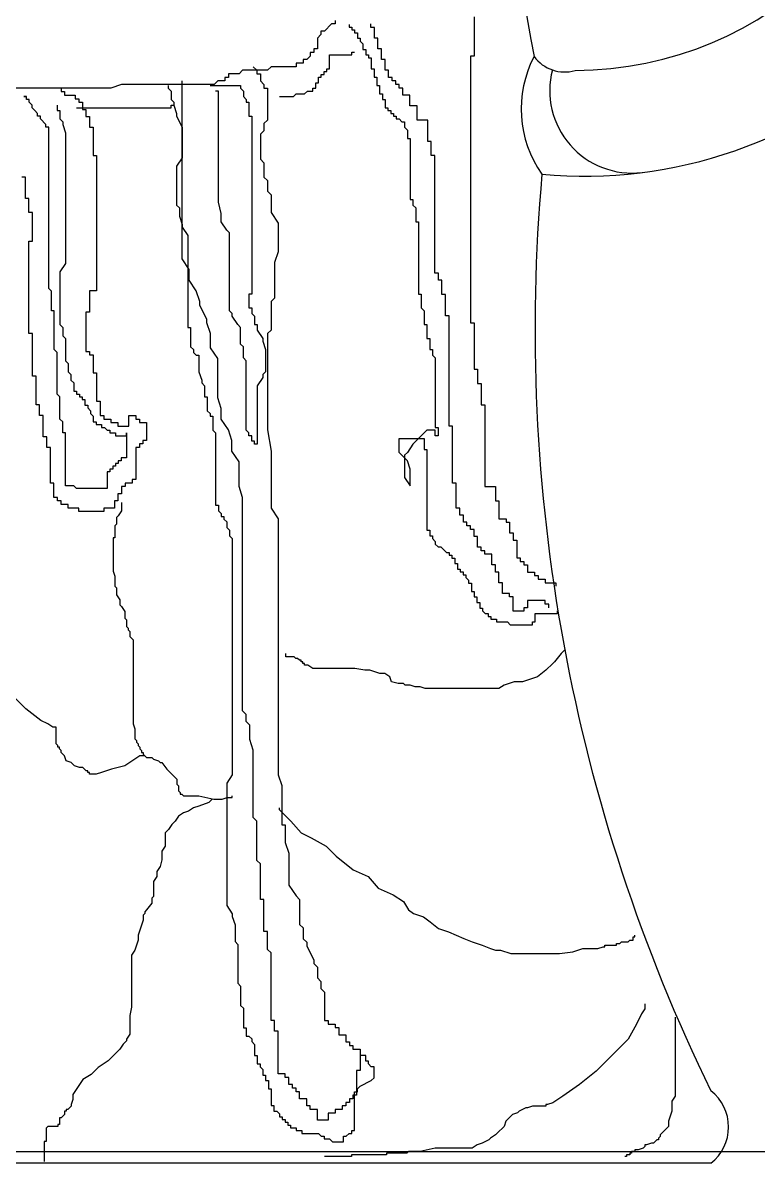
# Model space of a CAD drawing. Header units: millimetres. Extents: x 204800 to 233555, y -2285 to 8522.
# Drawn here: x 223089.6 to 223150.1, y 5792.9 to 5886.6 of the extents above; entities that cross this region are included whole.
import ezdxf

# ---------------------------------------------------------------- set-up
doc = ezdxf.new("R2010")
doc.units = ezdxf.units.MM
for name, color, linetype in [('DIM【标注】', 66, 'Continuous'), ('中线', 90, 'Continuous'), ('家具内线', 8, 'Continuous')]:
    doc.layers.add(name, color=color, linetype=linetype)

# ---------------------------------------------------------------- blocks, each defined once
blk = doc.blocks.new('MK-ZS-0228')
at = {"layer": '中线', "color": 251}
blk.add_line((77905.744, 5291.839), (77815.487, 5291.839), dxfattribs=at)
for centre, radius, start, end in [((77998.225, 5404.264), 109.146, 167.46415, 191.34336), ((77899.432, 5378.487), 9.282, 152.33787, 215.32027), ((77895.327, 5410.755), 37.793, 264.73467, 313.5148), ((78033.881, 5360.352), 142.595, 174.86245, 206.02489), ((77903.437, 5294.813), 3.764, 307.81353, 52.18647)]:
    blk.add_arc(centre, radius, start, end, dxfattribs=at)
at = {"layer": '家具内线', "color": 251}
for p, q in [((77874.859, 5385.761), (77874.859, 5385.469)), ((77886.274, 5386.054), (77886.274, 5382.836)), ((77873.688, 5384.591), (77873.396, 5384.298)), ((77873.688, 5384.884), (77873.688, 5384.591)), ((77873.981, 5384.884), (77873.688, 5384.884)), ((77874.566, 5385.469), (77873.981, 5384.884)), ((77874.859, 5385.469), (77874.566, 5385.469)), ((77875.999, 5385.434), (77875.999, 5385.205)), ((77875.999, 5385.205), (77876.228, 5385.205)), ((77876.228, 5385.205), (77876.228, 5384.977)), ((77876.228, 5384.977), (77876.457, 5384.977)), ((77876.457, 5384.977), (77876.457, 5384.749)), ((77876.457, 5384.749), (77876.685, 5384.749)), ((77876.685, 5384.749), (77876.685, 5384.292)), ((77877.786, 5385.176), (77877.786, 5385.469)), ((77878.079, 5385.176), (77877.786, 5385.176)), ((77878.079, 5384.298), (77878.079, 5385.176)), ((77873.396, 5384.298), (77873.396, 5383.421)), ((77876.685, 5384.292), (77876.914, 5384.292)), ((77876.914, 5384.292), (77876.914, 5384.063)), ((77876.914, 5384.063), (77877.142, 5383.835)), ((77877.142, 5383.835), (77877.142, 5383.378)), ((77878.371, 5384.298), (77878.079, 5384.298)), ((77878.371, 5383.421), (77878.371, 5384.298)), ((77872.81, 5382.836), (77872.517, 5382.543)), ((77872.81, 5383.128), (77872.81, 5382.836)), ((77873.103, 5383.128), (77872.81, 5383.128)), ((77873.103, 5383.421), (77873.103, 5383.128)), ((77873.396, 5383.421), (77873.103, 5383.421)), ((77874.399, 5382.921), (77876.228, 5382.921)), ((77874.399, 5381.779), (77874.399, 5382.921)), ((77876.228, 5383.15), (77876.457, 5383.15)), ((77876.228, 5382.921), (77876.228, 5383.15)), ((77877.142, 5383.378), (77877.371, 5383.378)), ((77877.371, 5383.378), (77877.371, 5382.921)), ((77877.371, 5382.921), (77877.599, 5382.921)), ((77877.599, 5382.921), (77877.599, 5382.693)), ((77877.599, 5382.693), (77877.828, 5382.693)), ((77877.828, 5382.693), (77877.828, 5381.779)), ((77878.664, 5383.421), (77878.371, 5383.421)), ((77878.664, 5382.543), (77878.664, 5383.421)), ((77886.274, 5382.836), (77885.981, 5382.836)), ((77885.981, 5382.836), (77885.981, 5360.897)), ((77868.127, 5381.958), (77868.42, 5381.666)), ((77869.59, 5381.958), (77869.298, 5381.666)), ((77871.639, 5381.958), (77869.59, 5381.958)), ((77871.639, 5382.251), (77871.639, 5381.958)), ((77872.225, 5382.251), (77871.639, 5382.251)), ((77872.225, 5382.543), (77872.225, 5382.251)), ((77872.517, 5382.543), (77872.225, 5382.543)), ((77874.171, 5381.779), (77874.399, 5381.779)), ((77874.171, 5381.551), (77874.171, 5381.779)), ((77877.828, 5381.779), (77878.057, 5381.779)), ((77878.057, 5381.779), (77878.057, 5381.094)), ((77878.957, 5382.543), (77878.664, 5382.543)), ((77878.957, 5381.666), (77878.957, 5382.543)), ((77865.785, 5381.081), (77865.785, 5380.788)), ((77866.078, 5381.081), (77865.785, 5381.081)), ((77866.078, 5381.373), (77866.078, 5381.081)), ((77866.956, 5381.373), (77866.078, 5381.373)), ((77867.249, 5381.666), (77866.956, 5381.373)), ((77869.298, 5381.666), (77867.249, 5381.666)), ((77868.42, 5381.666), (77868.42, 5381.373)), ((77868.42, 5381.373), (77868.712, 5381.373)), ((77868.712, 5381.373), (77868.712, 5380.788)), ((77873.485, 5381.094), (77873.714, 5381.094)), ((77873.485, 5380.637), (77873.485, 5381.094)), ((77873.714, 5381.322), (77873.942, 5381.322)), ((77873.714, 5381.094), (77873.714, 5381.322)), ((77873.942, 5381.551), (77874.171, 5381.551)), ((77873.942, 5381.322), (77873.942, 5381.551)), ((77878.057, 5381.094), (77878.285, 5381.094)), ((77878.285, 5381.094), (77878.285, 5380.408)), ((77879.249, 5381.666), (77878.957, 5381.666)), ((77879.249, 5381.081), (77879.249, 5381.666)), ((77879.542, 5381.081), (77879.249, 5381.081)), ((77879.542, 5380.788), (77879.542, 5381.081)), ((77856.419, 5380.203), (77844.712, 5380.203)), ((77852.322, 5380.203), (77852.322, 5379.911)), ((77852.322, 5379.911), (77852.614, 5379.911)), ((77852.614, 5379.911), (77852.614, 5379.618)), ((77857.297, 5380.496), (77856.419, 5380.203)), ((77864.907, 5380.496), (77857.297, 5380.496)), ((77861.142, 5380.408), (77861.142, 5380.18)), ((77861.142, 5380.18), (77861.371, 5379.952)), ((77861.371, 5379.952), (77861.371, 5379.266)), ((77862.273, 5366.163), (77862.273, 5380.788)), ((77864.571, 5380.408), (77867.085, 5380.408)), ((77865.2, 5380.788), (77864.907, 5380.496)), ((77865.257, 5379.952), (77865.028, 5379.952)), ((77865.785, 5380.788), (77865.2, 5380.788)), ((77865.257, 5370.814), (77865.257, 5379.952)), ((77867.085, 5380.408), (77867.085, 5380.18)), ((77867.085, 5380.18), (77867.314, 5379.952)), ((77867.314, 5379.952), (77867.314, 5379.495)), ((77868.712, 5380.788), (77869.005, 5380.496)), ((77869.005, 5380.496), (77869.005, 5380.203)), ((77869.005, 5380.203), (77869.298, 5380.203)), ((77869.298, 5380.203), (77869.298, 5377.571)), ((77872.342, 5379.723), (77872.571, 5379.952)), ((77872.571, 5379.952), (77873.028, 5379.952)), ((77873.028, 5380.18), (77873.257, 5380.18)), ((77873.028, 5379.952), (77873.028, 5380.18)), ((77873.257, 5380.637), (77873.485, 5380.637)), ((77873.257, 5380.18), (77873.257, 5380.637)), ((77878.285, 5380.408), (77878.514, 5380.408)), ((77878.514, 5380.408), (77878.514, 5379.723)), ((77879.835, 5380.788), (77879.542, 5380.788)), ((77879.835, 5380.496), (77879.835, 5380.788)), ((77880.127, 5380.496), (77879.835, 5380.496)), ((77880.127, 5380.203), (77880.127, 5380.496)), ((77880.42, 5380.203), (77880.127, 5380.203)), ((77880.42, 5379.618), (77880.42, 5380.203)), ((77849.257, 5379.495), (77849.485, 5379.495)), ((77849.485, 5379.495), (77849.257, 5379.495)), ((77849.485, 5379.266), (77849.485, 5379.495)), ((77849.714, 5379.266), (77849.485, 5379.266)), ((77849.714, 5379.038), (77849.714, 5379.266)), ((77849.942, 5378.809), (77849.714, 5379.038)), ((77852.614, 5379.618), (77853.492, 5379.618)), ((77853.492, 5379.618), (77853.492, 5379.326)), ((77853.492, 5379.326), (77853.785, 5379.326)), ((77853.785, 5379.326), (77853.785, 5379.033)), ((77853.785, 5379.033), (77854.078, 5379.033)), ((77854.078, 5379.033), (77854.078, 5378.448)), ((77861.371, 5379.266), (77861.599, 5379.038)), ((77861.599, 5379.038), (77861.599, 5378.809)), ((77867.314, 5379.495), (77867.542, 5379.266)), ((77867.542, 5379.266), (77867.542, 5379.038)), ((77867.542, 5379.038), (77867.771, 5379.038)), ((77867.771, 5379.038), (77867.771, 5377.896)), ((77870.285, 5379.495), (77871.428, 5379.495)), ((77871.428, 5379.495), (77871.657, 5379.723)), ((77871.657, 5379.723), (77872.342, 5379.723)), ((77878.514, 5379.723), (77878.742, 5379.723)), ((77878.742, 5379.723), (77878.742, 5379.266)), ((77878.742, 5379.266), (77878.971, 5379.266)), ((77878.971, 5379.266), (77878.971, 5378.581)), ((77881.006, 5379.618), (77880.42, 5379.618)), ((77881.006, 5378.741), (77881.006, 5379.618)), ((77849.942, 5378.581), (77849.942, 5378.809)), ((77850.171, 5378.353), (77849.942, 5378.581)), ((77850.399, 5378.124), (77850.171, 5378.353)), ((77850.399, 5377.896), (77850.399, 5378.124)), ((77851.999, 5378.809), (77851.999, 5378.353)), ((77851.999, 5378.353), (77852.228, 5378.353)), ((77852.228, 5378.353), (77852.228, 5377.667)), ((77853.599, 5378.581), (77861.371, 5378.581)), ((77854.078, 5378.448), (77854.37, 5378.448)), ((77854.37, 5378.448), (77854.37, 5377.863)), ((77861.371, 5378.809), (77861.599, 5378.809)), ((77861.371, 5378.581), (77861.371, 5378.809)), ((77861.599, 5378.809), (77861.828, 5378.124)), ((77861.828, 5378.124), (77861.828, 5377.896)), ((77878.971, 5378.581), (77879.199, 5378.581)), ((77879.199, 5378.581), (77879.199, 5378.353)), ((77879.199, 5378.353), (77879.428, 5378.353)), ((77879.428, 5378.353), (77879.428, 5378.124)), ((77879.428, 5378.124), (77879.657, 5378.124)), ((77879.657, 5378.124), (77879.657, 5377.896)), ((77881.591, 5378.741), (77881.006, 5378.741)), ((77881.591, 5377.571), (77881.591, 5378.741)), ((77850.628, 5377.896), (77850.399, 5377.896)), ((77850.628, 5377.667), (77850.628, 5377.896)), ((77851.085, 5377.21), (77850.628, 5377.667)), ((77851.085, 5376.982), (77851.085, 5377.21)), ((77852.228, 5377.667), (77852.457, 5377.439)), ((77852.457, 5377.439), (77852.457, 5377.21)), ((77852.457, 5377.21), (77852.685, 5376.525)), ((77854.37, 5377.863), (77854.663, 5377.863)), ((77854.663, 5377.863), (77854.663, 5376.986)), ((77861.828, 5377.896), (77862.285, 5376.982)), ((77867.771, 5377.896), (77867.999, 5377.896)), ((77867.999, 5377.896), (77867.999, 5363.276)), ((77869.298, 5377.571), (77869.005, 5377.278)), ((77869.005, 5377.278), (77869.005, 5376.693)), ((77879.657, 5377.896), (77879.885, 5377.896)), ((77879.885, 5377.896), (77879.885, 5377.667)), ((77879.885, 5377.667), (77880.114, 5377.667)), ((77880.114, 5377.667), (77880.342, 5377.439)), ((77880.342, 5377.439), (77880.571, 5377.439)), ((77880.571, 5377.439), (77880.571, 5376.982)), ((77882.469, 5377.571), (77881.591, 5377.571)), ((77882.469, 5375.816), (77882.469, 5377.571)), ((77851.314, 5376.982), (77851.085, 5376.982)), ((77851.314, 5363.733), (77851.314, 5376.982)), ((77852.685, 5376.525), (77852.685, 5365.789)), ((77854.663, 5376.986), (77854.956, 5376.986)), ((77854.956, 5376.986), (77854.956, 5374.646)), ((77862.285, 5376.982), (77862.285, 5374.469)), ((77869.005, 5376.693), (77868.712, 5376.401)), ((77868.712, 5376.401), (77868.712, 5374.353)), ((77880.571, 5376.982), (77880.799, 5376.754)), ((77880.799, 5376.754), (77880.799, 5376.068)), ((77880.799, 5376.068), (77881.028, 5376.068)), ((77881.028, 5376.068), (77881.028, 5371.043)), ((77882.762, 5375.816), (77882.469, 5375.816)), ((77882.762, 5374.646), (77882.762, 5375.816)), ((77854.956, 5374.646), (77855.249, 5374.646)), ((77855.249, 5374.646), (77855.249, 5363.53)), ((77862.285, 5374.469), (77861.828, 5373.784)), ((77868.712, 5374.353), (77869.005, 5374.06)), ((77883.054, 5374.646), (77882.762, 5374.646)), ((77883.054, 5364.993), (77883.054, 5374.646)), ((77861.828, 5373.784), (77861.828, 5370.586)), ((77869.005, 5374.06), (77869.005, 5372.89)), ((77849.395, 5372.89), (77849.102, 5372.89)), ((77849.395, 5371.135), (77849.395, 5372.89)), ((77869.005, 5372.89), (77869.298, 5372.598)), ((77869.298, 5372.598), (77869.298, 5371.72)), ((77869.298, 5371.72), (77869.59, 5371.428)), ((77849.687, 5371.135), (77849.395, 5371.135)), ((77849.687, 5369.965), (77849.687, 5371.135)), ((77861.828, 5370.586), (77862.057, 5370.357)), ((77865.485, 5369.901), (77865.257, 5370.814)), ((77869.59, 5371.428), (77869.59, 5369.965)), ((77881.028, 5371.043), (77881.256, 5371.043)), ((77881.256, 5371.043), (77881.256, 5370.586)), ((77881.256, 5370.586), (77881.485, 5370.357)), ((77849.98, 5369.965), (77849.687, 5369.965)), ((77849.98, 5367.625), (77849.98, 5369.965)), ((77862.057, 5370.357), (77862.057, 5369.672)), ((77862.057, 5369.672), (77862.285, 5368.987)), ((77865.485, 5369.215), (77865.485, 5369.901)), ((77869.59, 5369.965), (77870.176, 5369.088)), ((77881.485, 5370.357), (77881.485, 5369.215)), ((77862.285, 5368.987), (77862.285, 5368.758)), ((77862.285, 5368.758), (77862.742, 5368.073)), ((77865.942, 5368.53), (77865.485, 5369.215)), ((77870.176, 5369.088), (77870.176, 5366.748)), ((77881.485, 5369.215), (77881.714, 5369.215)), ((77881.714, 5369.215), (77881.714, 5363.276)), ((77862.742, 5368.073), (77862.742, 5360.535)), ((77866.171, 5368.302), (77865.942, 5368.53)), ((77866.171, 5361.906), (77866.171, 5368.302)), ((77849.687, 5367.625), (77849.98, 5367.625)), ((77849.687, 5360.02), (77849.687, 5367.625)), ((77862.859, 5365.285), (77862.273, 5366.163)), ((77870.176, 5366.748), (77869.883, 5365.87)), ((77869.883, 5365.87), (77869.883, 5362.945)), ((77852.685, 5365.789), (77852.228, 5365.104)), ((77852.228, 5365.104), (77852.228, 5360.763)), ((77862.859, 5364.407), (77862.859, 5365.285)), ((77883.347, 5364.993), (77883.054, 5364.993)), ((77883.347, 5364.407), (77883.347, 5364.993)), ((77863.444, 5363.53), (77862.859, 5364.407)), ((77883.64, 5364.407), (77883.347, 5364.407)), ((77883.64, 5363.237), (77883.64, 5364.407)), ((77851.542, 5363.505), (77851.314, 5363.733)), ((77851.542, 5361.906), (77851.542, 5363.505)), ((77854.663, 5363.53), (77854.663, 5361.775)), ((77855.249, 5363.53), (77854.663, 5363.53)), ((77863.737, 5362.652), (77863.444, 5363.53)), ((77867.771, 5363.276), (77867.771, 5362.134)), ((77867.999, 5363.276), (77867.771, 5363.276)), ((77881.714, 5363.276), (77881.942, 5363.276)), ((77881.942, 5363.276), (77881.942, 5362.134)), ((77883.932, 5363.237), (77883.64, 5363.237)), ((77883.932, 5361.482), (77883.932, 5363.237)), ((77863.737, 5362.36), (77863.737, 5362.652)), ((77864.322, 5361.19), (77863.737, 5362.36)), ((77867.771, 5362.134), (77867.999, 5362.134)), ((77867.999, 5362.134), (77867.999, 5361.677)), ((77869.883, 5362.945), (77869.59, 5362.652)), ((77869.59, 5362.652), (77869.59, 5360.312)), ((77881.942, 5362.134), (77882.171, 5361.906)), ((77851.771, 5361.906), (77851.542, 5361.906)), ((77851.771, 5358.707), (77851.771, 5361.906)), ((77854.37, 5361.775), (77854.37, 5358.557)), ((77854.663, 5361.775), (77854.37, 5361.775)), ((77864.322, 5360.897), (77864.322, 5361.19)), ((77866.399, 5361.677), (77866.171, 5361.906)), ((77866.399, 5361.449), (77866.399, 5361.677)), ((77866.857, 5360.763), (77866.399, 5361.449)), ((77867.999, 5361.677), (77868.228, 5361.449)), ((77868.228, 5361.449), (77868.228, 5360.763)), ((77882.171, 5361.906), (77882.171, 5360.763)), ((77884.225, 5361.482), (77883.932, 5361.482)), ((77884.225, 5352.414), (77884.225, 5361.482)), ((77852.228, 5360.763), (77852.457, 5360.535)), ((77852.457, 5360.535), (77852.457, 5359.85)), ((77862.742, 5360.535), (77862.971, 5360.535)), ((77862.971, 5360.535), (77862.971, 5358.936)), ((77864.615, 5360.02), (77864.322, 5360.897)), ((77867.085, 5360.535), (77866.857, 5360.763)), ((77867.085, 5359.164), (77867.085, 5360.535)), ((77868.228, 5360.763), (77868.457, 5360.763)), ((77868.457, 5360.763), (77868.457, 5360.307)), ((77868.457, 5360.307), (77868.914, 5359.621)), ((77869.59, 5360.312), (77869.298, 5360.02)), ((77882.171, 5360.763), (77882.399, 5360.763)), ((77882.399, 5360.763), (77882.399, 5359.621)), ((77885.981, 5360.897), (77886.274, 5360.897)), ((77886.274, 5360.897), (77886.274, 5357.095)), ((77849.98, 5360.02), (77849.687, 5360.02)), ((77849.98, 5356.51), (77849.98, 5360.02)), ((77852.457, 5359.85), (77852.685, 5359.621)), ((77852.685, 5359.621), (77852.685, 5357.794)), ((77864.615, 5358.85), (77864.615, 5360.02)), ((77868.914, 5359.621), (77868.914, 5359.393)), ((77868.914, 5359.393), (77869.142, 5358.707)), ((77869.298, 5360.02), (77869.298, 5352.122)), ((77882.399, 5359.621), (77882.628, 5359.621)), ((77882.628, 5359.621), (77882.628, 5358.707)), ((77851.999, 5358.479), (77851.771, 5358.707)), ((77851.999, 5355.053), (77851.999, 5358.479)), ((77854.37, 5358.557), (77854.663, 5358.557)), ((77854.663, 5358.557), (77854.663, 5358.265)), ((77862.971, 5358.936), (77863.199, 5358.707)), ((77863.199, 5358.707), (77863.199, 5358.479)), ((77863.199, 5358.479), (77863.428, 5358.251)), ((77865.2, 5357.972), (77864.615, 5358.85)), ((77867.314, 5358.936), (77867.085, 5359.164)), ((77867.314, 5358.022), (77867.314, 5358.936)), ((77869.142, 5358.707), (77869.142, 5356.88)), ((77882.628, 5358.707), (77882.856, 5358.707)), ((77882.856, 5358.707), (77882.856, 5358.251)), ((77852.685, 5357.794), (77852.914, 5357.565)), ((77852.914, 5357.565), (77852.914, 5356.88)), ((77854.663, 5358.265), (77854.956, 5358.265)), ((77854.956, 5358.265), (77854.956, 5356.802)), ((77863.428, 5358.251), (77863.657, 5358.251)), ((77863.657, 5358.251), (77863.657, 5356.88)), ((77865.2, 5354.755), (77865.2, 5357.972)), ((77867.542, 5357.794), (77867.314, 5358.022)), ((77867.542, 5352.083), (77867.542, 5357.794)), ((77882.856, 5358.251), (77883.085, 5358.022)), ((77883.085, 5358.022), (77883.085, 5352.311)), ((77850.273, 5356.51), (77849.98, 5356.51)), ((77850.273, 5354.169), (77850.273, 5356.51)), ((77852.914, 5356.88), (77853.142, 5356.652)), ((77853.142, 5356.652), (77853.142, 5356.195)), ((77854.956, 5356.802), (77855.249, 5356.802)), ((77855.249, 5356.802), (77855.249, 5354.462)), ((77863.657, 5356.88), (77863.885, 5356.195)), ((77869.142, 5356.88), (77868.914, 5356.652)), ((77868.914, 5356.652), (77868.914, 5356.423)), ((77886.274, 5357.095), (77886.567, 5357.095)), ((77886.567, 5357.095), (77886.567, 5355.925)), ((77853.142, 5356.195), (77853.371, 5355.966)), ((77853.371, 5355.966), (77853.371, 5355.281)), ((77863.885, 5356.195), (77863.885, 5355.966)), ((77863.885, 5355.966), (77864.114, 5355.738)), ((77864.114, 5355.738), (77864.114, 5354.824)), ((77868.914, 5356.423), (77868.457, 5355.738)), ((77868.457, 5355.738), (77868.457, 5350.941)), ((77886.567, 5355.925), (77886.859, 5355.925)), ((77886.859, 5355.925), (77886.859, 5354.169)), ((77852.228, 5354.824), (77851.999, 5355.053)), ((77852.228, 5352.997), (77852.228, 5354.824)), ((77853.371, 5355.281), (77853.599, 5355.281)), ((77853.599, 5355.281), (77853.599, 5355.053)), ((77853.599, 5355.053), (77853.828, 5355.053)), ((77853.828, 5355.053), (77853.828, 5354.824)), ((77853.828, 5354.824), (77854.057, 5354.824)), ((77854.057, 5354.824), (77854.057, 5354.596)), ((77854.057, 5354.596), (77854.285, 5354.596)), ((77854.285, 5354.596), (77854.285, 5354.139)), ((77864.114, 5354.824), (77864.342, 5354.824)), ((77864.342, 5354.824), (77864.342, 5353.682)), ((77865.493, 5353.877), (77865.2, 5354.755)), ((77850.565, 5354.169), (77850.273, 5354.169)), ((77850.565, 5353.292), (77850.565, 5354.169)), ((77854.285, 5354.139), (77854.514, 5354.139)), ((77854.514, 5354.139), (77854.514, 5353.91)), ((77854.514, 5353.91), (77854.742, 5353.682)), ((77854.742, 5353.682), (77854.742, 5353.454)), ((77855.249, 5354.462), (77855.541, 5354.462)), ((77855.541, 5354.462), (77855.541, 5353.292)), ((77864.342, 5353.682), (77864.571, 5353.454)), ((77865.493, 5352.999), (77865.493, 5353.877)), ((77886.859, 5354.169), (77887.152, 5354.169)), ((77887.152, 5354.169), (77887.152, 5347.442)), ((77850.858, 5353.292), (77850.565, 5353.292)), ((77850.858, 5351.537), (77850.858, 5353.292)), ((77852.457, 5352.768), (77852.228, 5352.997)), ((77852.457, 5351.855), (77852.457, 5352.768)), ((77854.742, 5353.454), (77854.971, 5353.225)), ((77854.971, 5353.225), (77854.971, 5352.768)), ((77854.971, 5352.768), (77855.199, 5352.768)), ((77855.199, 5352.768), (77855.199, 5352.54)), ((77855.541, 5353.292), (77855.834, 5353.292)), ((77855.834, 5353.292), (77855.834, 5352.999)), ((77855.834, 5352.999), (77856.419, 5352.999)), ((77856.419, 5352.999), (77856.419, 5352.707)), ((77856.419, 5352.707), (77857.005, 5352.707)), ((77857.005, 5352.707), (77857.005, 5352.414)), ((77857.883, 5353.292), (77858.468, 5353.292)), ((77857.883, 5352.414), (77857.883, 5353.292)), ((77858.468, 5353.292), (77858.468, 5352.999)), ((77858.468, 5352.999), (77858.761, 5352.999)), ((77858.761, 5352.999), (77858.761, 5352.707)), ((77858.761, 5352.707), (77859.346, 5352.707)), ((77859.346, 5352.707), (77859.346, 5351.244)), ((77864.571, 5353.454), (77864.571, 5353.225)), ((77864.571, 5353.225), (77864.799, 5353.225)), ((77864.799, 5353.225), (77864.799, 5352.083)), ((77866.078, 5352.122), (77865.493, 5352.999)), ((77852.685, 5351.855), (77852.457, 5351.855)), ((77852.685, 5347.514), (77852.685, 5351.855)), ((77855.199, 5352.54), (77855.657, 5352.54)), ((77855.657, 5352.54), (77855.657, 5352.311)), ((77855.657, 5352.311), (77855.885, 5352.311)), ((77855.885, 5352.311), (77856.114, 5352.083)), ((77856.114, 5352.083), (77856.342, 5352.083)), ((77856.342, 5352.083), (77856.342, 5351.855)), ((77856.342, 5351.855), (77856.799, 5351.855)), ((77856.799, 5351.855), (77856.799, 5351.626)), ((77857.005, 5352.414), (77857.883, 5352.414)), ((77857.714, 5351.855), (77857.714, 5349.799)), ((77857.714, 5351.626), (77857.714, 5351.855)), ((77864.799, 5352.083), (77865.028, 5351.855)), ((77865.028, 5351.855), (77865.028, 5345.915)), ((77866.371, 5351.244), (77866.078, 5352.122)), ((77867.771, 5351.855), (77867.542, 5352.083)), ((77867.771, 5351.626), (77867.771, 5351.855)), ((77869.298, 5352.122), (77869.59, 5350.367)), ((77882.399, 5352.083), (77881.485, 5351.169)), ((77883.085, 5352.083), (77882.399, 5352.083)), ((77883.085, 5352.311), (77883.314, 5352.311)), ((77883.085, 5351.626), (77883.085, 5352.083)), ((77883.314, 5352.311), (77883.314, 5351.626)), ((77884.518, 5352.414), (77884.225, 5352.414)), ((77884.518, 5347.734), (77884.518, 5352.414)), ((77851.151, 5351.537), (77850.858, 5351.537)), ((77851.151, 5350.659), (77851.151, 5351.537)), ((77856.799, 5351.626), (77857.714, 5351.626)), ((77858.761, 5350.952), (77858.761, 5350.659)), ((77859.054, 5350.952), (77858.761, 5350.952)), ((77859.054, 5351.244), (77859.054, 5350.952)), ((77859.346, 5351.244), (77859.054, 5351.244)), ((77866.371, 5350.367), (77866.371, 5351.244)), ((77867.999, 5351.626), (77867.771, 5351.626)), ((77867.999, 5351.169), (77867.999, 5351.626)), ((77868.228, 5351.169), (77867.999, 5351.169)), ((77868.228, 5350.941), (77868.228, 5351.169)), ((77868.457, 5350.941), (77868.228, 5350.941)), ((77880.114, 5351.398), (77882.171, 5351.398)), ((77880.114, 5350.256), (77880.114, 5351.398)), ((77881.256, 5350.941), (77880.799, 5350.256)), ((77881.485, 5351.169), (77881.256, 5350.941)), ((77882.171, 5351.398), (77882.171, 5350.484)), ((77883.314, 5351.626), (77883.085, 5351.626)), ((77851.444, 5350.659), (77851.151, 5350.659)), ((77851.444, 5347.734), (77851.444, 5350.659)), ((77858.468, 5350.659), (77858.468, 5348.027)), ((77858.761, 5350.659), (77858.468, 5350.659)), ((77866.956, 5349.489), (77866.371, 5350.367)), ((77869.59, 5350.367), (77869.59, 5345.687)), ((77880.799, 5349.57), (77880.114, 5350.256)), ((77880.799, 5350.256), (77880.571, 5350.027)), ((77880.571, 5350.027), (77880.571, 5348.2)), ((77882.171, 5350.484), (77882.399, 5350.484)), ((77882.399, 5350.484), (77882.399, 5343.859)), ((77856.571, 5349.113), (77856.571, 5348.885)), ((77856.799, 5349.113), (77856.571, 5349.113)), ((77856.799, 5349.342), (77856.799, 5349.113)), ((77857.028, 5349.342), (77856.799, 5349.342)), ((77857.028, 5349.57), (77857.028, 5349.342)), ((77857.257, 5349.57), (77857.028, 5349.57)), ((77857.257, 5349.799), (77857.257, 5349.57)), ((77857.714, 5349.799), (77857.257, 5349.799)), ((77866.956, 5347.442), (77866.956, 5349.489)), ((77881.028, 5348.885), (77880.799, 5349.57)), ((77856.114, 5348.657), (77856.114, 5347.286)), ((77856.342, 5348.657), (77856.114, 5348.657)), ((77856.342, 5348.885), (77856.342, 5348.657)), ((77856.571, 5348.885), (77856.342, 5348.885)), ((77858.175, 5348.027), (77858.175, 5347.734)), ((77858.468, 5348.027), (77858.175, 5348.027)), ((77880.571, 5348.2), (77881.028, 5347.514)), ((77881.028, 5347.514), (77881.028, 5348.885)), ((77851.736, 5347.734), (77851.444, 5347.734)), ((77851.736, 5346.564), (77851.736, 5347.734)), ((77853.371, 5347.514), (77852.685, 5347.514)), ((77853.599, 5347.286), (77853.371, 5347.514)), ((77856.114, 5347.286), (77853.599, 5347.286)), ((77857.297, 5347.442), (77857.297, 5346.857)), ((77857.59, 5347.442), (77857.297, 5347.442)), ((77857.59, 5347.734), (77857.59, 5347.442)), ((77858.175, 5347.734), (77857.59, 5347.734)), ((77867.249, 5346.564), (77866.956, 5347.442)), ((77884.811, 5347.734), (77884.518, 5347.734)), ((77884.811, 5345.687), (77884.811, 5347.734)), ((77887.152, 5347.442), (77888.03, 5347.442)), ((77888.03, 5347.442), (77888.03, 5346.272)), ((77852.029, 5346.564), (77851.736, 5346.564)), ((77852.029, 5346.272), (77852.029, 5346.564)), ((77852.322, 5346.272), (77852.029, 5346.272)), ((77852.322, 5345.979), (77852.322, 5346.272)), ((77856.712, 5346.272), (77856.712, 5345.687)), ((77857.005, 5346.272), (77856.712, 5346.272)), ((77857.005, 5346.857), (77857.005, 5346.272)), ((77857.297, 5346.857), (77857.005, 5346.857)), ((77857.293, 5346.144), (77857.293, 5345.454)), ((77867.249, 5329.013), (77867.249, 5346.564)), ((77888.03, 5346.272), (77888.323, 5346.272)), ((77888.323, 5346.272), (77888.323, 5344.809)), ((77852.907, 5345.979), (77852.322, 5345.979)), ((77852.907, 5345.687), (77852.907, 5345.979)), ((77853.785, 5345.687), (77852.907, 5345.687)), ((77853.785, 5345.394), (77853.785, 5345.687)), ((77855.834, 5345.394), (77853.785, 5345.394)), ((77855.834, 5345.687), (77855.834, 5345.394)), ((77856.712, 5345.687), (77855.834, 5345.687)), ((77857.293, 5345.454), (77857.017, 5345.041)), ((77865.028, 5345.915), (77865.257, 5345.915)), ((77865.257, 5345.915), (77865.257, 5345.458)), ((77865.257, 5345.458), (77865.485, 5345.23)), ((77865.485, 5345.23), (77865.485, 5345.002)), ((77869.59, 5345.687), (77870.176, 5344.809)), ((77885.103, 5345.687), (77884.811, 5345.687)), ((77885.103, 5345.102), (77885.103, 5345.687)), ((77856.88, 5344.352), (77856.742, 5344.214)), ((77857.017, 5345.041), (77856.88, 5344.903)), ((77856.88, 5344.903), (77856.88, 5344.352)), ((77865.485, 5345.002), (77865.714, 5345.002)), ((77865.714, 5345.002), (77865.714, 5344.773)), ((77865.714, 5344.773), (77865.942, 5344.545)), ((77865.942, 5344.545), (77865.942, 5344.088)), ((77870.176, 5344.809), (77870.176, 5323.748)), ((77885.396, 5345.102), (77885.103, 5345.102)), ((77885.396, 5344.517), (77885.396, 5345.102)), ((77885.689, 5344.517), (77885.396, 5344.517)), ((77885.689, 5344.224), (77885.689, 5344.517)), ((77888.323, 5344.809), (77888.908, 5344.809)), ((77888.908, 5344.809), (77888.908, 5344.517)), ((77888.908, 5344.517), (77889.201, 5344.517)), ((77889.201, 5344.517), (77889.201, 5343.639)), ((77856.742, 5344.214), (77856.742, 5343.249)), ((77865.942, 5344.088), (77866.171, 5343.859)), ((77866.171, 5343.859), (77866.171, 5343.403)), ((77866.171, 5343.403), (77866.399, 5343.174)), ((77882.399, 5343.859), (77882.628, 5343.859)), ((77882.628, 5343.859), (77882.628, 5343.403)), ((77882.628, 5343.403), (77882.856, 5343.403)), ((77882.856, 5343.403), (77882.856, 5343.174)), ((77885.981, 5344.224), (77885.689, 5344.224)), ((77885.981, 5343.931), (77885.981, 5344.224)), ((77886.274, 5343.931), (77885.981, 5343.931)), ((77886.274, 5343.346), (77886.274, 5343.931)), ((77886.567, 5343.346), (77886.274, 5343.346)), ((77886.567, 5342.469), (77886.567, 5343.346)), ((77889.201, 5343.639), (77889.494, 5343.639)), ((77889.494, 5343.639), (77889.494, 5343.054)), ((77856.604, 5343.249), (77856.604, 5340.492)), ((77856.742, 5343.249), (77856.604, 5343.249)), ((77866.399, 5343.174), (77866.399, 5323.758)), ((77882.856, 5343.174), (77883.085, 5342.946)), ((77883.085, 5342.946), (77883.085, 5342.717)), ((77883.085, 5342.717), (77883.314, 5342.489)), ((77883.314, 5342.489), (77883.542, 5342.489)), ((77883.542, 5342.489), (77883.999, 5342.032)), ((77886.859, 5342.469), (77886.567, 5342.469)), ((77886.859, 5342.176), (77886.859, 5342.469)), ((77889.494, 5343.054), (77889.786, 5343.054)), ((77889.786, 5343.054), (77889.786, 5341.591)), ((77883.999, 5342.032), (77884.228, 5342.032)), ((77884.228, 5342.032), (77884.228, 5341.804)), ((77884.228, 5341.804), (77884.456, 5341.804)), ((77884.456, 5341.804), (77884.456, 5341.575)), ((77884.456, 5341.575), (77884.685, 5341.575)), ((77884.685, 5341.575), (77884.685, 5341.118)), ((77887.152, 5342.176), (77886.859, 5342.176)), ((77887.152, 5341.884), (77887.152, 5342.176)), ((77887.737, 5341.884), (77887.152, 5341.884)), ((77887.737, 5341.006), (77887.737, 5341.884)), ((77889.786, 5341.591), (77890.079, 5341.591)), ((77890.079, 5341.591), (77890.079, 5341.299)), ((77884.685, 5341.118), (77884.914, 5341.118)), ((77884.914, 5341.118), (77884.914, 5340.661)), ((77884.914, 5340.661), (77885.142, 5340.661)), ((77885.142, 5340.661), (77885.142, 5340.433)), ((77888.03, 5341.006), (77887.737, 5341.006)), ((77888.03, 5340.421), (77888.03, 5341.006)), ((77890.079, 5341.299), (77890.372, 5341.299)), ((77890.372, 5341.299), (77890.372, 5341.006)), ((77890.372, 5341.006), (77890.664, 5341.006)), ((77890.664, 5341.006), (77890.664, 5340.421)), ((77856.604, 5340.492), (77856.742, 5340.079)), ((77856.742, 5340.079), (77856.742, 5339.252)), ((77885.142, 5340.433), (77885.371, 5340.433)), ((77885.371, 5340.433), (77885.371, 5340.205)), ((77885.371, 5340.205), (77885.599, 5340.205)), ((77885.599, 5340.205), (77885.599, 5339.976)), ((77885.599, 5339.976), (77885.828, 5339.748)), ((77885.828, 5339.748), (77885.828, 5339.519)), ((77888.323, 5340.421), (77888.03, 5340.421)), ((77888.323, 5339.544), (77888.323, 5340.421)), ((77890.664, 5340.421), (77891.25, 5340.421)), ((77891.25, 5340.421), (77891.25, 5340.129)), ((77891.25, 5340.129), (77891.542, 5340.129)), ((77891.542, 5340.129), (77891.542, 5339.836)), ((77891.542, 5339.836), (77892.128, 5339.836)), ((77892.128, 5339.836), (77892.128, 5339.544)), ((77856.742, 5339.252), (77856.88, 5339.114)), ((77856.88, 5339.114), (77856.88, 5338.562)), ((77885.828, 5339.519), (77886.056, 5339.519)), ((77886.056, 5339.519), (77886.056, 5338.834)), ((77886.056, 5338.834), (77886.285, 5338.834)), ((77886.285, 5338.834), (77886.285, 5338.377)), ((77888.616, 5339.544), (77888.323, 5339.544)), ((77888.616, 5338.666), (77888.616, 5339.544)), ((77889.201, 5338.666), (77888.616, 5338.666)), ((77889.201, 5338.374), (77889.201, 5338.666)), ((77892.128, 5339.544), (77893.006, 5339.544)), ((77893.006, 5339.544), (77893.006, 5339.251)), ((77856.88, 5338.562), (77857.155, 5338.149)), ((77857.155, 5338.149), (77857.155, 5337.735)), ((77857.155, 5337.735), (77857.293, 5337.598)), ((77886.285, 5338.377), (77886.514, 5338.377)), ((77886.514, 5338.377), (77886.514, 5337.92)), ((77886.514, 5337.92), (77886.742, 5337.92)), ((77886.742, 5337.92), (77886.742, 5337.463)), ((77889.494, 5338.374), (77889.201, 5338.374)), ((77889.494, 5337.204), (77889.494, 5338.374)), ((77890.664, 5338.081), (77890.664, 5337.496)), ((77892.128, 5338.081), (77890.664, 5338.081)), ((77892.128, 5337.789), (77892.128, 5338.081)), ((77892.421, 5337.789), (77892.128, 5337.789)), ((77892.421, 5337.496), (77892.421, 5337.789)), ((77857.293, 5337.598), (77857.569, 5337.184)), ((77857.569, 5337.184), (77857.569, 5336.633)), ((77886.742, 5337.463), (77886.971, 5337.463)), ((77886.971, 5337.463), (77886.971, 5337.235)), ((77886.971, 5337.235), (77887.199, 5337.007)), ((77887.199, 5337.007), (77887.428, 5337.007)), ((77887.428, 5337.007), (77887.428, 5336.778)), ((77887.428, 5336.778), (77887.656, 5336.778)), ((77887.656, 5336.778), (77887.656, 5336.55)), ((77890.372, 5337.204), (77889.494, 5337.204)), ((77890.372, 5337.496), (77890.372, 5337.204)), ((77890.664, 5337.496), (77890.372, 5337.496)), ((77891.314, 5337.007), (77893.142, 5337.007)), ((77891.314, 5336.321), (77891.314, 5337.007)), ((77893.142, 5337.007), (77893.142, 5337.235)), ((77857.569, 5336.633), (77857.707, 5336.495)), ((77857.707, 5336.495), (77857.707, 5335.944)), ((77857.707, 5335.944), (77857.845, 5335.806)), ((77887.656, 5336.55), (77888.114, 5336.55)), ((77888.114, 5336.55), (77888.114, 5336.321)), ((77888.114, 5336.321), (77889.028, 5336.321)), ((77889.028, 5336.321), (77889.256, 5336.093)), ((77889.256, 5336.093), (77891.085, 5336.093)), ((77891.085, 5336.321), (77891.314, 5336.321)), ((77891.085, 5336.093), (77891.085, 5336.321)), ((77857.845, 5335.806), (77857.845, 5335.668)), ((77857.845, 5335.668), (77857.983, 5335.53)), ((77857.983, 5335.53), (77857.983, 5335.117)), ((77857.983, 5335.117), (77858.121, 5334.979)), ((77858.121, 5334.979), (77858.259, 5334.841)), ((77858.259, 5334.841), (77858.259, 5327.949)), ((77893.705, 5334.014), (77893.429, 5333.738)), ((77870.81, 5333.462), (77870.81, 5333.738)), ((77871.499, 5333.462), (77870.81, 5333.462)), ((77871.637, 5333.325), (77871.499, 5333.462)), ((77871.775, 5333.325), (77871.637, 5333.325)), ((77871.913, 5333.187), (77871.775, 5333.325)), ((77872.051, 5333.187), (77871.913, 5333.187)), ((77872.051, 5333.049), (77872.051, 5333.187)), ((77872.189, 5333.049), (77872.051, 5333.049)), ((77872.189, 5332.911), (77872.189, 5333.049)), ((77892.877, 5333.049), (77892.739, 5332.911)), ((77893.429, 5333.738), (77892.877, 5333.049)), ((77872.327, 5332.911), (77872.189, 5332.911)), ((77872.327, 5332.773), (77872.327, 5332.911)), ((77872.603, 5332.773), (77872.327, 5332.773)), ((77873.016, 5332.498), (77872.603, 5332.773)), ((77876.464, 5332.498), (77873.016, 5332.498)), ((77877.292, 5332.36), (77876.464, 5332.498)), ((77877.706, 5332.36), (77877.292, 5332.36)), ((77878.533, 5332.084), (77877.706, 5332.36)), ((77878.947, 5332.084), (77878.533, 5332.084)), ((77879.361, 5331.808), (77878.947, 5332.084)), ((77892.188, 5332.36), (77891.498, 5331.808)), ((77892.739, 5332.911), (77892.188, 5332.36)), ((77879.499, 5331.395), (77879.361, 5331.808)), ((77880.05, 5331.257), (77879.499, 5331.395)), ((77880.464, 5331.257), (77880.05, 5331.257)), ((77880.602, 5331.119), (77880.464, 5331.257)), ((77889.567, 5331.395), (77888.74, 5331.119)), ((77890.257, 5331.395), (77889.567, 5331.395)), ((77891.084, 5331.671), (77890.257, 5331.395)), ((77891.498, 5331.808), (77891.084, 5331.671)), ((77881.016, 5331.119), (77880.602, 5331.119)), ((77881.43, 5330.981), (77881.016, 5331.119)), ((77881.843, 5330.981), (77881.43, 5330.981)), ((77882.257, 5330.844), (77881.843, 5330.981)), ((77888.326, 5330.844), (77882.257, 5330.844)), ((77888.74, 5331.119), (77888.326, 5330.844)), ((77849.432, 5329.189), (77848.466, 5330.154)), ((77850.673, 5328.225), (77849.432, 5329.189)), ((77867.542, 5328.721), (77867.249, 5329.013)), ((77867.542, 5328.136), (77867.542, 5328.721)), ((77851.225, 5327.949), (77850.673, 5328.225)), ((77851.638, 5327.673), (77851.225, 5327.949)), ((77851.914, 5327.673), (77851.638, 5327.673)), ((77851.914, 5326.295), (77851.914, 5327.673)), ((77858.259, 5327.949), (77858.397, 5327.535)), ((77858.397, 5327.535), (77858.397, 5326.708)), ((77867.834, 5327.843), (77867.542, 5328.136)), ((77867.834, 5326.673), (77867.834, 5327.843)), ((77858.397, 5326.708), (77858.535, 5326.571)), ((77858.535, 5326.571), (77858.535, 5326.433)), ((77868.127, 5325.796), (77867.834, 5326.673)), ((77852.052, 5326.157), (77851.914, 5326.295)), ((77852.052, 5326.019), (77852.052, 5326.157)), ((77852.19, 5326.019), (77852.052, 5326.019)), ((77852.19, 5325.881), (77852.19, 5326.019)), ((77852.328, 5325.744), (77852.19, 5325.881)), ((77852.328, 5325.606), (77852.328, 5325.744)), ((77852.466, 5325.468), (77852.328, 5325.606)), ((77858.535, 5326.433), (77858.672, 5326.295)), ((77858.672, 5326.295), (77858.672, 5326.157)), ((77858.672, 5326.157), (77858.81, 5326.019)), ((77858.81, 5326.019), (77858.81, 5325.881)), ((77858.81, 5325.881), (77858.948, 5325.744)), ((77858.948, 5325.744), (77858.948, 5325.606)), ((77858.948, 5325.606), (77859.086, 5325.606)), ((77859.086, 5325.606), (77859.086, 5325.468)), ((77868.127, 5320.238), (77868.127, 5325.796)), ((77852.604, 5325.33), (77852.466, 5325.468)), ((77852.742, 5324.917), (77852.604, 5325.33)), ((77853.156, 5324.779), (77852.742, 5324.917)), ((77853.294, 5324.641), (77853.156, 5324.779)), ((77853.431, 5324.503), (77853.294, 5324.641)), ((77858.397, 5325.054), (77857.569, 5324.503)), ((77858.81, 5325.33), (77858.397, 5325.054)), ((77859.224, 5325.33), (77858.81, 5325.33)), ((77859.086, 5325.468), (77859.224, 5325.33)), ((77859.224, 5325.33), (77859.362, 5325.192)), ((77859.362, 5325.192), (77859.776, 5325.192)), ((77859.776, 5325.192), (77859.914, 5325.054)), ((77859.914, 5325.054), (77860.328, 5324.917)), ((77860.328, 5324.917), (77860.465, 5324.779)), ((77860.465, 5324.779), (77860.603, 5324.779)), ((77860.603, 5324.779), (77861.017, 5324.227)), ((77853.845, 5324.365), (77853.431, 5324.503)), ((77854.121, 5324.365), (77853.845, 5324.365)), ((77854.259, 5324.227), (77854.121, 5324.365)), ((77854.397, 5324.089), (77854.259, 5324.227)), ((77854.535, 5324.089), (77854.397, 5324.089)), ((77854.535, 5323.952), (77854.535, 5324.089)), ((77854.673, 5323.952), (77854.535, 5323.952)), ((77854.673, 5323.814), (77854.673, 5323.952)), ((77855.224, 5323.814), (77854.673, 5323.814)), ((77855.638, 5323.952), (77855.224, 5323.814)), ((77856.466, 5324.227), (77855.638, 5323.952)), ((77857.569, 5324.503), (77856.466, 5324.227)), ((77861.017, 5324.227), (77861.155, 5324.089)), ((77861.155, 5324.089), (77861.707, 5323.538)), ((77866.399, 5323.758), (77865.942, 5323.072)), ((77870.176, 5323.748), (77870.469, 5322.87)), ((77861.707, 5323.538), (77861.845, 5323.4)), ((77861.845, 5323.4), (77861.845, 5322.987)), ((77861.845, 5322.987), (77861.983, 5322.849)), ((77861.983, 5322.849), (77861.983, 5322.435)), ((77865.942, 5323.072), (77865.942, 5313.021)), ((77870.469, 5322.87), (77870.469, 5319.653)), ((77861.983, 5322.435), (77862.121, 5322.298)), ((77862.121, 5322.298), (77862.121, 5322.16)), ((77862.121, 5322.16), (77862.258, 5322.16)), ((77862.258, 5322.16), (77862.396, 5322.022)), ((77862.396, 5322.022), (77863.638, 5322.022)), ((77863.638, 5322.022), (77864.879, 5321.746)), ((77865.569, 5321.746), (77865.982, 5321.884)), ((77865.982, 5321.884), (77866.396, 5321.884)), ((77866.396, 5321.884), (77866.396, 5322.022)), ((77863.224, 5321.057), (77862.81, 5320.781)), ((77863.638, 5321.195), (77863.224, 5321.057)), ((77864.465, 5321.471), (77863.638, 5321.195)), ((77864.603, 5321.608), (77864.465, 5321.471)), ((77864.741, 5321.746), (77864.603, 5321.608)), ((77864.879, 5321.746), (77865.569, 5321.746)), ((77870.258, 5321.057), (77870.258, 5320.919)), ((77870.258, 5320.919), (77870.672, 5320.506)), ((77861.707, 5319.954), (77861.431, 5319.679)), ((77861.983, 5320.368), (77861.707, 5319.954)), ((77862.396, 5320.644), (77861.983, 5320.368)), ((77862.81, 5320.781), (77862.396, 5320.644)), ((77868.42, 5319.945), (77868.127, 5320.238)), ((77868.42, 5316.728), (77868.42, 5319.945)), ((77870.672, 5320.506), (77871.223, 5319.954)), ((77871.223, 5319.954), (77872.051, 5318.989)), ((77861.017, 5319.127), (77860.879, 5318.989)), ((77860.879, 5318.989), (77860.879, 5317.887)), ((77861.155, 5319.265), (77861.017, 5319.127)), ((77861.431, 5319.679), (77861.155, 5319.265)), ((77870.469, 5319.653), (77870.761, 5319.653)), ((77870.761, 5319.653), (77870.761, 5318.19)), ((77872.051, 5318.989), (77872.878, 5318.576)), ((77870.761, 5318.19), (77871.054, 5317.313)), ((77872.878, 5318.576), (77874.12, 5317.887)), ((77860.879, 5317.887), (77860.603, 5317.473)), ((77860.603, 5317.473), (77860.603, 5316.784)), ((77871.054, 5317.313), (77871.054, 5314.68)), ((77874.12, 5317.887), (77874.947, 5317.06)), ((77860.465, 5316.233), (77860.19, 5315.819)), ((77860.603, 5316.784), (77860.465, 5316.233)), ((77868.712, 5316.435), (77868.42, 5316.728)), ((77868.712, 5313.51), (77868.712, 5316.435)), ((77874.947, 5317.06), (77876.327, 5315.957)), ((77860.19, 5315.406), (77859.914, 5314.992)), ((77860.19, 5315.819), (77860.19, 5315.406)), ((77876.327, 5315.957), (77877.568, 5315.406)), ((77877.568, 5315.406), (77878.395, 5314.441)), ((77859.914, 5314.992), (77859.914, 5313.752)), ((77871.054, 5314.68), (77871.639, 5313.802)), ((77878.395, 5314.441), (77879.637, 5313.889)), ((77859.914, 5313.752), (77859.776, 5313.614)), ((77859.776, 5313.614), (77859.776, 5313.2)), ((77869.005, 5313.51), (77868.712, 5313.51)), ((77869.005, 5310.877), (77869.005, 5313.51)), ((77871.639, 5313.802), (77871.932, 5313.51)), ((77871.932, 5313.51), (77871.932, 5311.462)), ((77879.637, 5313.889), (77880.464, 5313.338)), ((77880.464, 5313.338), (77880.878, 5312.649)), ((77859.362, 5312.649), (77859.224, 5312.511)), ((77859.224, 5312.511), (77859.224, 5312.373)), ((77859.776, 5313.2), (77859.362, 5312.649)), ((77865.942, 5313.021), (77866.399, 5312.336)), ((77880.878, 5312.649), (77881.292, 5312.373)), ((77859.086, 5311.822), (77858.81, 5310.995)), ((77859.224, 5312.373), (77859.086, 5312.235)), ((77859.086, 5312.235), (77859.086, 5311.822)), ((77866.399, 5312.336), (77866.399, 5312.108)), ((77866.399, 5312.108), (77866.628, 5311.422)), ((77871.932, 5311.462), (77872.225, 5311.17)), ((77881.292, 5312.373), (77882.119, 5312.098)), ((77882.119, 5312.098), (77882.671, 5311.684)), ((77882.671, 5311.684), (77883.361, 5311.133)), ((77858.81, 5310.995), (77858.672, 5310.581)), ((77858.672, 5310.581), (77858.672, 5310.168)), ((77866.628, 5311.422), (77866.628, 5310.052)), ((77869.298, 5310.877), (77869.005, 5310.877)), ((77869.298, 5309.415), (77869.298, 5310.877)), ((77872.225, 5311.17), (77872.225, 5310.292)), ((77883.361, 5311.133), (77884.188, 5310.857)), ((77884.188, 5310.857), (77885.429, 5310.306)), ((77899.498, 5310.443), (77899.498, 5310.581)), ((77858.672, 5310.168), (77858.397, 5309.341)), ((77866.628, 5310.052), (77866.857, 5309.823)), ((77866.857, 5309.823), (77866.857, 5306.625)), ((77872.225, 5310.292), (77872.517, 5310)), ((77872.517, 5310), (77872.517, 5309.707)), ((77872.517, 5309.707), (77873.103, 5308.537)), ((77885.429, 5310.306), (77886.119, 5310.03)), ((77886.119, 5310.03), (77886.947, 5309.754)), ((77886.947, 5309.754), (77887.636, 5309.479)), ((77896.463, 5309.479), (77896.877, 5309.616)), ((77896.877, 5309.616), (77897.015, 5309.616)), ((77897.015, 5309.754), (77897.98, 5309.754)), ((77897.015, 5309.616), (77897.015, 5309.754)), ((77897.98, 5309.892), (77898.256, 5309.892)), ((77897.98, 5309.754), (77897.98, 5309.892)), ((77898.256, 5309.892), (77898.394, 5310.03)), ((77898.394, 5310.03), (77898.946, 5310.03)), ((77898.946, 5310.03), (77899.084, 5310.168)), ((77899.084, 5310.168), (77899.36, 5310.168)), ((77899.36, 5310.443), (77899.498, 5310.443)), ((77899.36, 5310.168), (77899.36, 5310.443)), ((77858.397, 5309.341), (77858.121, 5308.927)), ((77858.121, 5308.927), (77858.121, 5304.654)), ((77869.59, 5309.122), (77869.298, 5309.415)), ((77869.59, 5303.564), (77869.59, 5309.122)), ((77887.636, 5309.479), (77888.05, 5309.341)), ((77888.05, 5309.341), (77888.464, 5309.341)), ((77888.464, 5309.341), (77889.291, 5309.065)), ((77889.291, 5309.065), (77893.291, 5309.065)), ((77893.291, 5309.065), (77894.394, 5309.203)), ((77894.394, 5309.203), (77895.222, 5309.479)), ((77895.222, 5309.479), (77896.463, 5309.479)), ((77873.103, 5308.537), (77873.103, 5308.245)), ((77873.103, 5308.245), (77873.396, 5307.952)), ((77873.396, 5307.952), (77873.396, 5307.075)), ((77873.396, 5307.075), (77873.688, 5306.782)), ((77873.688, 5306.782), (77873.688, 5306.197)), ((77866.857, 5306.625), (77867.085, 5306.397)), ((77867.085, 5306.397), (77867.085, 5304.798)), ((77873.688, 5306.197), (77873.981, 5305.905)), ((77873.981, 5305.905), (77873.981, 5303.564)), ((77900.325, 5304.93), (77900.325, 5304.516)), ((77858.121, 5304.654), (77857.983, 5303.965)), ((77857.983, 5303.965), (77857.983, 5302.449)), ((77867.085, 5304.798), (77867.314, 5304.569)), ((77867.314, 5304.569), (77867.314, 5302.97)), ((77900.049, 5304.103), (77899.635, 5303.276)), ((77900.325, 5304.516), (77900.049, 5304.103)), ((77869.883, 5303.564), (77869.59, 5303.564)), ((77869.883, 5302.687), (77869.883, 5303.564)), ((77873.981, 5303.564), (77874.274, 5303.564)), ((77874.274, 5303.564), (77874.274, 5303.272)), ((77874.274, 5303.272), (77874.859, 5303.272)), ((77874.859, 5303.272), (77874.859, 5302.979)), ((77899.635, 5303.276), (77898.946, 5302.035)), ((77902.808, 5303.827), (77902.808, 5297.349)), ((77857.983, 5302.449), (77857.707, 5302.035)), ((77867.314, 5302.97), (77867.542, 5302.97)), ((77867.542, 5302.97), (77867.542, 5302.285)), ((77867.542, 5302.285), (77867.771, 5302.285)), ((77867.771, 5302.285), (77867.999, 5302.057)), ((77870.176, 5302.687), (77869.883, 5302.687)), ((77870.176, 5299.177), (77870.176, 5302.687)), ((77874.859, 5302.979), (77875.152, 5302.979)), ((77875.152, 5302.979), (77875.152, 5302.394)), ((77875.152, 5302.394), (77875.737, 5302.394)), ((77875.737, 5302.394), (77875.737, 5301.809)), ((77857.155, 5301.208), (77856.604, 5300.657)), ((77857.431, 5301.622), (77857.155, 5301.208)), ((77857.569, 5301.76), (77857.431, 5301.622)), ((77857.707, 5301.898), (77857.569, 5301.76)), ((77857.707, 5302.035), (77857.707, 5301.898)), ((77867.999, 5302.057), (77867.999, 5301.828)), ((77867.999, 5301.828), (77868.228, 5301.6)), ((77868.228, 5301.6), (77868.228, 5300.686)), ((77875.737, 5301.809), (77876.03, 5301.809)), ((77876.03, 5301.809), (77876.03, 5301.517)), ((77876.03, 5301.517), (77876.322, 5301.517)), ((77876.322, 5301.517), (77876.322, 5301.224)), ((77876.322, 5301.224), (77876.908, 5301.224)), ((77876.908, 5301.224), (77876.908, 5299.469)), ((77898.118, 5301.208), (77897.153, 5300.243)), ((77898.946, 5302.035), (77898.118, 5301.208)), ((77856.19, 5300.243), (77855.362, 5299.692)), ((77856.604, 5300.657), (77856.19, 5300.243)), ((77868.228, 5300.686), (77868.457, 5300.686)), ((77868.457, 5300.686), (77868.457, 5300.001)), ((77877.371, 5300.686), (77876.914, 5300.686)), ((77877.371, 5300.229), (77877.371, 5300.686)), ((77877.599, 5300.229), (77877.371, 5300.229)), ((77877.599, 5300.001), (77877.599, 5300.229)), ((77897.153, 5300.243), (77896.325, 5299.416)), ((77855.362, 5299.692), (77854.811, 5299.141)), ((77868.457, 5300.001), (77868.685, 5300.001)), ((77868.685, 5300.001), (77868.685, 5299.772)), ((77868.685, 5299.772), (77868.914, 5299.544)), ((77868.914, 5299.544), (77868.914, 5299.087)), ((77876.615, 5299.469), (77876.615, 5297.422)), ((77876.908, 5299.469), (77876.615, 5299.469)), ((77877.828, 5299.772), (77877.599, 5300.001)), ((77878.057, 5299.772), (77877.828, 5299.772)), ((77878.057, 5298.859), (77878.057, 5299.772)), ((77896.325, 5299.416), (77894.946, 5298.314)), ((77854.121, 5298.727), (77853.569, 5297.9)), ((77854.811, 5299.141), (77854.121, 5298.727)), ((77868.914, 5299.087), (77869.142, 5299.087)), ((77869.142, 5299.087), (77869.142, 5298.63)), ((77869.142, 5298.63), (77869.371, 5298.63)), ((77869.371, 5298.63), (77869.371, 5297.945)), ((77870.761, 5299.177), (77870.176, 5299.177)), ((77870.761, 5298.884), (77870.761, 5299.177)), ((77871.054, 5298.884), (77870.761, 5298.884)), ((77871.054, 5298.299), (77871.054, 5298.884)), ((77876.914, 5298.173), (77877.828, 5298.63)), ((77877.828, 5298.63), (77878.057, 5298.859)), ((77853.569, 5297.9), (77853.294, 5297.487)), ((77853.294, 5297.487), (77853.294, 5297.073)), ((77869.371, 5297.945), (77869.599, 5297.945)), ((77869.599, 5297.945), (77869.599, 5296.574)), ((77871.347, 5298.299), (77871.054, 5298.299)), ((77871.347, 5298.007), (77871.347, 5298.299)), ((77871.639, 5298.007), (77871.347, 5298.007)), ((77871.639, 5297.714), (77871.639, 5298.007)), ((77871.932, 5297.714), (77871.639, 5297.714)), ((77871.932, 5297.129), (77871.932, 5297.714)), ((77876.322, 5297.422), (77876.322, 5297.129)), ((77876.615, 5297.422), (77876.322, 5297.422)), ((77876.457, 5297.716), (77876.685, 5297.716)), ((77876.457, 5294.518), (77876.457, 5297.716)), ((77876.685, 5297.945), (77876.914, 5298.173)), ((77876.685, 5297.716), (77876.685, 5297.945)), ((77894.946, 5298.314), (77893.567, 5297.349)), ((77853.156, 5296.522), (77853.018, 5296.384)), ((77853.294, 5297.073), (77853.156, 5296.66)), ((77853.156, 5296.66), (77853.156, 5296.522)), ((77869.599, 5296.574), (77869.828, 5296.574)), ((77869.828, 5296.574), (77869.828, 5296.117)), ((77872.517, 5297.129), (77871.932, 5297.129)), ((77872.517, 5296.544), (77872.517, 5297.129)), ((77872.81, 5296.544), (77872.517, 5296.544)), ((77872.81, 5296.252), (77872.81, 5296.544)), ((77875.444, 5296.544), (77875.444, 5296.252)), ((77875.737, 5296.544), (77875.444, 5296.544)), ((77875.737, 5296.837), (77875.737, 5296.544)), ((77876.03, 5296.837), (77875.737, 5296.837)), ((77876.03, 5297.129), (77876.03, 5296.837)), ((77876.322, 5297.129), (77876.03, 5297.129)), ((77891.084, 5296.522), (77890.67, 5296.384)), ((77892.188, 5296.522), (77891.084, 5296.522)), ((77892.188, 5296.66), (77892.188, 5296.522)), ((77892.326, 5296.66), (77892.188, 5296.66)), ((77892.739, 5296.798), (77892.326, 5296.66)), ((77893.567, 5297.349), (77892.739, 5296.798)), ((77902.808, 5297.349), (77902.532, 5296.935)), ((77902.532, 5296.935), (77902.532, 5296.108)), ((77852.19, 5295.557), (77852.19, 5295.006)), ((77852.328, 5295.557), (77852.19, 5295.557)), ((77852.466, 5295.695), (77852.328, 5295.557)), ((77852.604, 5295.833), (77852.466, 5295.695)), ((77852.604, 5296.108), (77852.604, 5295.833)), ((77852.742, 5296.108), (77852.604, 5296.108)), ((77852.742, 5296.246), (77852.742, 5296.108)), ((77852.88, 5296.246), (77852.742, 5296.246)), ((77853.018, 5296.384), (77852.88, 5296.246)), ((77869.828, 5296.117), (77870.057, 5296.117)), ((77870.057, 5296.117), (77870.285, 5295.889)), ((77870.285, 5295.889), (77870.285, 5295.661)), ((77870.285, 5295.661), (77870.514, 5295.661)), ((77870.514, 5295.661), (77870.514, 5295.432)), ((77873.396, 5296.252), (77872.81, 5296.252)), ((77873.396, 5295.374), (77873.396, 5296.252)), ((77874.274, 5295.959), (77874.274, 5295.374)), ((77874.859, 5295.959), (77874.274, 5295.959)), ((77874.859, 5296.252), (77874.859, 5295.959)), ((77875.444, 5296.252), (77874.859, 5296.252)), ((77889.429, 5295.833), (77888.877, 5295.281)), ((77889.843, 5295.97), (77889.429, 5295.833)), ((77889.981, 5296.108), (77889.843, 5295.97)), ((77890.533, 5296.384), (77889.981, 5296.108)), ((77890.67, 5296.384), (77890.533, 5296.384)), ((77902.532, 5296.108), (77902.256, 5295.281)), ((77851.225, 5294.868), (77851.087, 5294.73)), ((77851.087, 5294.73), (77851.087, 5293.627)), ((77852.052, 5294.868), (77851.225, 5294.868)), ((77852.052, 5295.006), (77852.052, 5294.868)), ((77852.19, 5295.006), (77852.052, 5295.006)), ((77870.514, 5295.432), (77870.742, 5295.432)), ((77870.742, 5295.432), (77870.742, 5295.204)), ((77870.742, 5295.204), (77870.971, 5295.204)), ((77870.971, 5295.204), (77870.971, 5294.975)), ((77870.971, 5294.975), (77871.199, 5294.975)), ((77871.199, 5294.975), (77871.199, 5294.747)), ((77871.199, 5294.747), (77871.657, 5294.747)), ((77871.657, 5294.747), (77871.657, 5294.518)), ((77874.274, 5295.374), (77873.396, 5295.374)), ((77888.74, 5294.868), (77888.188, 5294.316)), ((77888.877, 5295.281), (77888.74, 5294.868)), ((77902.256, 5294.868), (77901.842, 5294.454)), ((77902.256, 5295.281), (77902.256, 5294.868)), ((77871.657, 5294.518), (77872.114, 5294.518)), ((77872.114, 5294.518), (77872.114, 5294.29)), ((77872.114, 5294.29), (77873.485, 5294.29)), ((77873.485, 5294.29), (77873.714, 5294.062)), ((77873.714, 5294.062), (77873.942, 5294.062)), ((77873.942, 5294.062), (77873.942, 5293.833)), ((77873.942, 5293.833), (77874.399, 5293.833)), ((77874.399, 5293.833), (77874.628, 5293.605)), ((77875.542, 5294.062), (77875.771, 5294.062)), ((77875.542, 5293.605), (77875.542, 5294.062)), ((77875.771, 5294.062), (77875.999, 5294.29)), ((77875.999, 5294.29), (77876.228, 5294.29)), ((77876.228, 5294.518), (77876.457, 5294.518)), ((77876.228, 5294.29), (77876.228, 5294.518)), ((77887.498, 5293.765), (77886.947, 5293.489)), ((77887.636, 5293.903), (77887.498, 5293.765)), ((77888.05, 5294.179), (77887.636, 5293.903)), ((77888.188, 5294.316), (77888.05, 5294.179)), ((77901.29, 5293.765), (77901.153, 5293.627)), ((77901.428, 5293.765), (77901.29, 5293.765)), ((77901.566, 5294.041), (77901.428, 5293.903)), ((77901.428, 5293.903), (77901.428, 5293.765)), ((77901.704, 5294.316), (77901.566, 5294.179)), ((77901.566, 5294.179), (77901.566, 5294.041)), ((77901.842, 5294.454), (77901.704, 5294.316)), ((77850.949, 5293.627), (77850.949, 5291.973)), ((77851.087, 5293.627), (77850.949, 5293.627)), ((77874.628, 5293.605), (77875.542, 5293.605)), ((77880.878, 5292.8), (77880.74, 5292.662)), ((77881.843, 5292.8), (77880.878, 5292.8)), ((77883.085, 5293.076), (77881.843, 5292.8)), ((77886.119, 5293.076), (77883.085, 5293.076)), ((77886.533, 5293.352), (77886.119, 5293.076)), ((77886.947, 5293.489), (77886.533, 5293.352)), ((77899.222, 5292.8), (77899.222, 5292.662)), ((77899.498, 5292.8), (77899.222, 5292.8)), ((77899.498, 5292.938), (77899.498, 5292.8)), ((77899.773, 5292.938), (77899.498, 5292.938)), ((77900.187, 5293.076), (77899.773, 5292.938)), ((77900.325, 5293.214), (77900.187, 5293.076)), ((77900.325, 5293.352), (77900.325, 5293.214)), ((77900.463, 5293.352), (77900.325, 5293.352)), ((77900.877, 5293.489), (77900.463, 5293.352)), ((77901.015, 5293.489), (77900.877, 5293.489)), ((77901.153, 5293.627), (77901.015, 5293.489)), ((77876.189, 5292.387), (77873.982, 5292.387)), ((77876.189, 5292.525), (77876.189, 5292.387)), ((77879.085, 5292.525), (77876.189, 5292.525)), ((77879.085, 5292.662), (77879.085, 5292.525)), ((77880.74, 5292.662), (77879.085, 5292.662)), ((77898.808, 5292.387), (77898.67, 5292.387)), ((77898.808, 5292.525), (77898.808, 5292.387)), ((77899.084, 5292.525), (77898.808, 5292.525)), ((77899.084, 5292.662), (77899.084, 5292.525)), ((77899.222, 5292.662), (77899.084, 5292.662))]:
    blk.add_line(p, q, dxfattribs=at)
for centre, radius, start, end in [((77894.419, 5411.145), 29.502, 270.31483, 358.42691), ((77893.724, 5384.64), 3.116, 216.26949, 285.96526), ((77899.275, 5379.991), 6.777, 165.46393, 276.87579)]:
    blk.add_arc(centre, radius, start, end, dxfattribs=at)

msp = doc.modelspace()

# ---------------------------------------------------------------- linework, layer by layer
at = {"layer": 'DIM【标注】', "color": 4, "ltscale": 6}
msp.add_line((222524.022, 5793.865), (223244.022, 5793.865), dxfattribs=at)

# ---------------------------------------------------------------- block references
msp.add_blockref('MK-ZS-0228', (145240.433, 501.065), dxfattribs=at)

doc.saveas('drawing.dxf')
